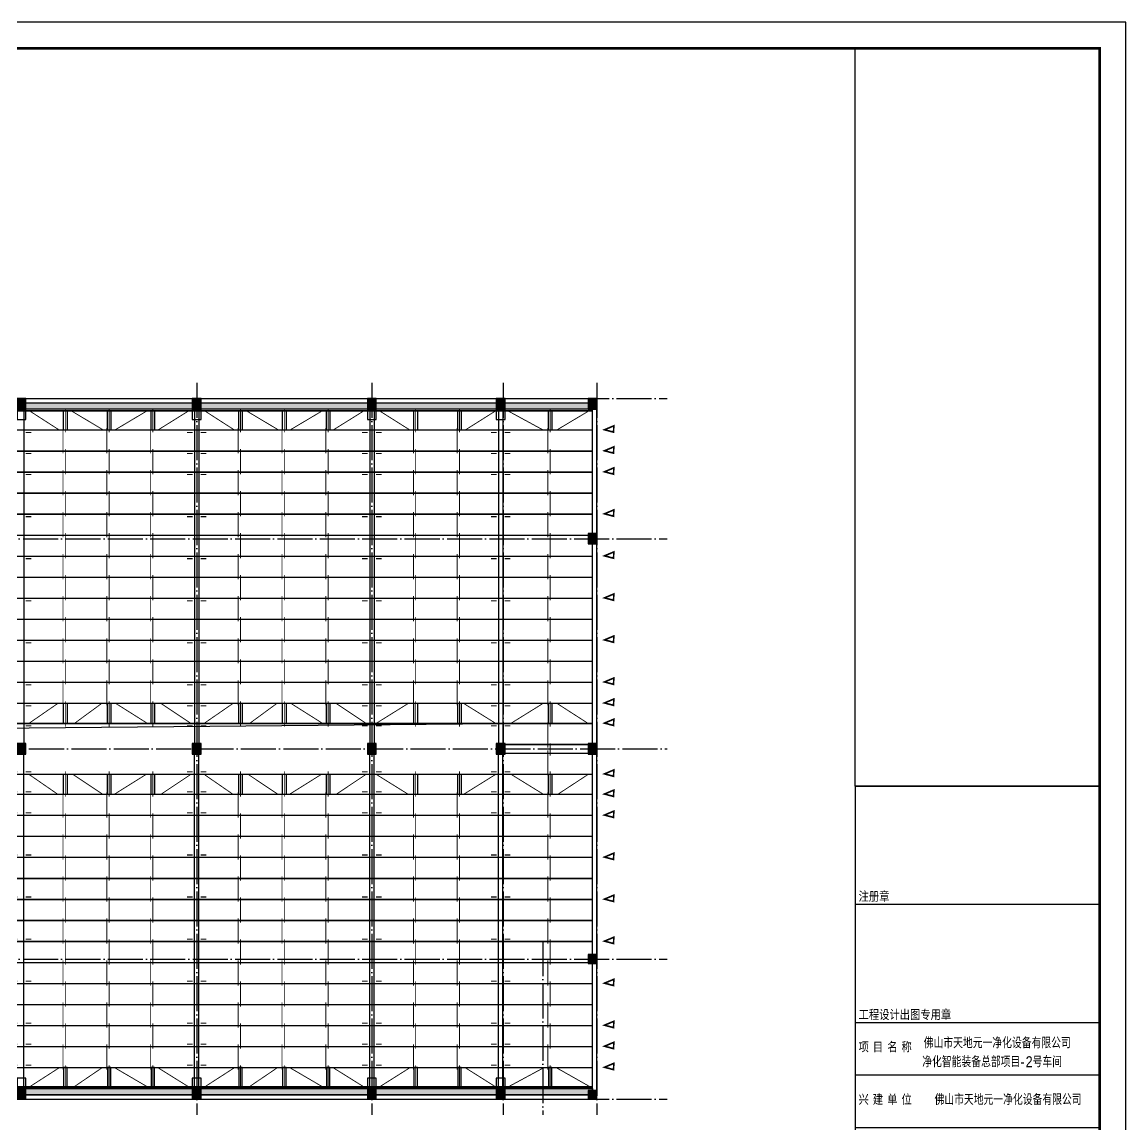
# Model space of a CAD drawing. Extents: x -695511 to 885008, y -751583 to -95266.
# Drawn here: x -150863 to -87853, y -679908 to -616937 of the extents above; entities that cross this region are included whole.
import ezdxf

# ---------------------------------------------------------------- set-up
doc = ezdxf.new("R2010")
doc.units = 0
doc.header["$LTSCALE"] = 1000
doc.header["$MEASUREMENT"] = 0
doc.linetypes.add('DOTE', pattern=[2.42, 2, -0.2, 0.02, -0.2])
for name, color, linetype in [('13', 13, 'Continuous'), ('14', 1, 'Continuous'), ('3T_GLASS', 5, 'Continuous'), ('_0', 7, 'Continuous'), ('DOTE', 1, 'Continuous'), ('GKL1', 212, 'Continuous'), ('PUB_TITLE', 4, 'Continuous'), ('檩条', 2, 'Continuous'), ('牛腿', 220, 'Continuous')]:
    doc.layers.add(name, color=color, linetype=linetype)
for name, color, linetype, lineweight in [('BEAM', 4, 'Continuous', 25), ('COLU', 2, 'Continuous', 30), ('拉杆', 3, 'Continuous', 35)]:
    doc.layers.add(name, color=color, linetype=linetype, lineweight=lineweight)
doc.layers.add('COLU-HATCH', color=251, linetype='Continuous', lineweight=25, true_color=0x5b5b5b)
doc.styles.add('_HZTXT', font='gs_txt.shx', dxfattribs={"width": 0.8, "bigfont": 'HZTXT.shx'})
doc.styles.add('HT', font='simhei.ttf', dxfattribs={"width": 0.7})
doc.styles.add('hztxt', font='romand_pkpm', dxfattribs={"bigfont": 'gbcbig'})
doc.styles.add('hztxt0', font='romans.shx', dxfattribs={"bigfont": 'gbcbig0.shx'})
doc.styles.get("Standard").update_dxf_attribs({"font": 'gbenor.shx', "bigfont": 'gbcbig.shx'})
doc.styles.add('宋体', font='simsun.ttc')

# ---------------------------------------------------------------- blocks, each defined once
blk = doc.blocks.new('zw')
at = {"layer": 'DOTE', "linetype": 'DOTE'}
for p, q in [((-100223, -1007232), (-100223, -1049032)), ((-90223, -1007232), (-90223, -1049032)), ((-82723, -1007232), (-82723, -1049032)), ((-77373, -1007232), (-77373, -1049032)), ((-187573, -1008132), (-73373, -1008132)), ((-187573, -1016132), (-73373, -1016132)), ((-172717, -1028132), (-73373, -1028132)), ((-80471, -1039103), (-80471, -1049032)), ((-187573, -1040132), (-73373, -1040132)), ((-187573, -1048132), (-73373, -1048132))]:
    blk.add_line(p, q, dxfattribs=at)
blk = doc.blocks.new('4fzhu')
at = {"layer": 'COLU-HATCH', "transparency": 33554687}
for points in [[(333924, -635746), (333924, -635046), (333424, -635046), (333424, -635746)], [(343924, -635746), (343924, -635046), (343424, -635046), (343424, -635746)], [(353924, -635746), (353924, -635046), (353424, -635046), (353424, -635746)], [(361274, -635746), (361274, -635046), (360774, -635046), (360774, -635746)], [(366524, -635646), (366524, -635046), (366024, -635046), (366024, -635646)], [(366524, -643346), (366524, -642746), (366024, -642746), (366024, -643346)], [(333924, -655346), (333924, -654746), (333424, -654746), (333424, -655346)], [(343924, -655346), (343924, -654746), (343424, -654746), (343424, -655346)], [(353924, -655346), (353924, -654746), (353424, -654746), (353424, -655346)], [(361274, -655346), (361274, -654746), (360774, -654746), (360774, -655346)], [(366524, -655346), (366524, -654746), (366024, -654746), (366024, -655346)], [(366524, -667296), (366524, -666796), (366024, -666796), (366024, -667296)], [(333924, -675046), (333924, -674346), (333424, -674346), (333424, -675046)], [(343924, -675046), (343924, -674346), (343424, -674346), (343424, -675046)], [(353924, -675046), (353924, -674346), (353424, -674346), (353424, -675046)], [(361274, -675046), (361274, -674346), (360774, -674346), (360774, -675046)], [(366524, -675046), (366524, -674546), (366024, -674546), (366024, -675046)]]:
    blk.add_hatch(color=256, dxfattribs=at).paths.add_polyline_path(points)
at = {"layer": 'COLU'}
for points in [[(333924, -635746), (333924, -635046), (333424, -635046), (333424, -635746)], [(343924, -635746), (343924, -635046), (343424, -635046), (343424, -635746)], [(353924, -635746), (353924, -635046), (353424, -635046), (353424, -635746)], [(361274, -635746), (361274, -635046), (360774, -635046), (360774, -635746)], [(366524, -635646), (366524, -635046), (366024, -635046), (366024, -635646)], [(366524, -643346), (366524, -642746), (366024, -642746), (366024, -643346)], [(333924, -655346), (333924, -654746), (333424, -654746), (333424, -655346)], [(343924, -655346), (343924, -654746), (343424, -654746), (343424, -655346)], [(353924, -655346), (353924, -654746), (353424, -654746), (353424, -655346)], [(361274, -655346), (361274, -654746), (360774, -654746), (360774, -655346)], [(366524, -655346), (366524, -654746), (366024, -654746), (366024, -655346)], [(366524, -667296), (366524, -666796), (366024, -666796), (366024, -667296)], [(333924, -675046), (333924, -674346), (333424, -674346), (333424, -675046)], [(343924, -675046), (343924, -674346), (343424, -674346), (343424, -675046)], [(353924, -675046), (353924, -674346), (353424, -674346), (353424, -675046)], [(361274, -675046), (361274, -674346), (360774, -674346), (360774, -675046)], [(366524, -675046), (366524, -674546), (366024, -674546), (366024, -675046)]]:
    blk.add_lwpolyline(points, close=True, dxfattribs=at)
blk = doc.blocks.new('yc1')
at = {"const_width": 60}
for points in [[(593957, -686782), (593632, -686782)], [(594426, -686782), (594750, -686782)], [(593957, -687932), (593632, -687932)], [(594426, -687932), (594750, -687932)], [(593957, -689132), (593632, -689132)], [(594426, -689132), (594750, -689132)], [(593957, -691532), (593632, -691532)], [(594426, -691532), (594750, -691532)], [(593957, -693932), (593632, -693932)], [(594426, -693932), (594750, -693932)], [(593957, -696332), (593632, -696332)], [(594426, -696332), (594750, -696332)], [(593957, -698732), (593632, -698732)], [(594426, -698732), (594750, -698732)], [(593957, -701132), (593632, -701132)], [(594426, -701132), (594750, -701132)], [(593957, -702332), (593632, -702332)], [(594426, -702332), (594750, -702332)], [(593957, -703532), (593632, -703532)], [(594426, -703532), (594750, -703532)]]:
    blk.add_lwpolyline(points, dxfattribs=at)
blk = doc.blocks.new('弘吉车间2')
at = {"layer": '14'}
h = blk.add_hatch(dxfattribs=at)
h.set_pattern_fill('ANSI31', color=256, scale=100, angle=135, style=0)
h.set_pattern_definition([(180, (-226475.39, -78017.824), (-3e-15, -12.5), [])])
edge = h.paths.add_edge_path()
edge.add_line((-9011, 2855), (-9011, 2773))
edge.add_line((-9011, 2773), (-9152, 2773))
edge.add_line((-9152, 2773), (-9152, 3084))
edge.add_arc((-9062, 3084), 90, 90, 180, ccw=False)
edge.add_line((-9062, 3174), (-8271, 3174))
edge.add_arc((-8271, 3084), 90, 0, 90, ccw=False)
edge.add_line((-8181, 3084), (-8181, 2768))
edge.add_line((-8181, 2768), (-8311, 2768))
edge.add_line((-8311, 2768), (-8311, 2862))
edge.add_line((-8311, 2862), (-8282, 2862))
edge.add_line((-8282, 2862), (-8268, 2862))
edge.add_line((-8268, 2862), (-8268, 3074))
edge.add_line((-8268, 3074), (-9055, 3074))
edge.add_line((-9055, 3074), (-9055, 2855))
edge.add_line((-9055, 2855), (-9011, 2855))
h.paths.add_polyline_path([(-8629, 2622), (-8629, 3030), (-8321, 3030), (-8321, 2942), (-8535, 2942), (-8535, 2855), (-8362, 2855), (-8362, 2525), (-8542, 2525), (-8542, 2442), (-8320, 2442), (-8320, 2365), (-8628, 2365), (-8628, 2526), (-8697, 2526), (-8697, 2365), (-9006, 2365), (-9006, 2442), (-8784, 2442), (-8784, 2525), (-8963, 2525), (-8963, 2855), (-8790, 2855), (-8790, 2942), (-9004, 2942), (-9004, 3030), (-8697, 3030), (-8697, 2622)])
h.paths.add_polyline_path([(-8874, 2772), (-8776, 2772), (-8776, 2616), (-8874, 2616)], flags=16)
h.paths.add_polyline_path([(-8452, 2772), (-8549, 2772), (-8549, 2616), (-8452, 2616)], flags=16)
edge = h.paths.add_edge_path()
edge.add_line((-9011, 2525), (-9011, 2607))
edge.add_line((-9011, 2607), (-9152, 2607))
edge.add_line((-9152, 2607), (-9152, 2296))
edge.add_arc((-9062, 2296), 90, 180, 270)
edge.add_line((-9062, 2206), (-8271, 2206))
edge.add_arc((-8271, 2296), 90, 270, 360)
edge.add_line((-8181, 2296), (-8181, 2612))
edge.add_line((-8181, 2612), (-8311, 2612))
edge.add_line((-8311, 2612), (-8311, 2518))
edge.add_line((-8311, 2518), (-8282, 2518))
edge.add_line((-8282, 2518), (-8268, 2518))
edge.add_line((-8268, 2518), (-8268, 2306))
edge.add_line((-8268, 2306), (-9055, 2306))
edge.add_line((-9055, 2306), (-9055, 2525))
edge.add_line((-9055, 2525), (-9011, 2525))
for p, q in [((-9300, 29320), (-9300, 0)), ((-9300, 29320), (0, 29320)), ((-9300, 24820), (0, 24820)), ((-9300, 20320), (0, 20320)), ((-9300, 18320), (0, 18320)), ((-9300, 16320), (0, 16320)), ((-9300, 15320), (0, 15320)), ((-9300, 14320), (0, 14320)), ((-9300, 13320), (0, 13320)), ((-9300, 12320), (0, 12320)), ((-9300, 11320), (0, 11320)), ((-9300, 10320), (0, 10320)), ((-9300, 9320), (0, 9320)), ((-9300, 8320), (0, 8320)), ((-9300, 7320), (0, 7320)), ((-9300, 6320), (0, 6320)), ((-9300, 5320), (0, 5320)), ((-9300, 4320), (0, 4320)), ((-9300, 3320), (0, 3320)), ((-9300, 3320), (0, 3320))]:
    blk.add_line(p, q, dxfattribs=at)
for points in [[(-9300, 0), (0, 0), (0, 29320), (-9300, 29320)], [(-8874, 2772), (-8776, 2772), (-8776, 2616), (-8874, 2616)], [(-8452, 2772), (-8549, 2772), (-8549, 2616), (-8452, 2616)]]:
    blk.add_lwpolyline(points, close=True, dxfattribs=at)
for points in [[(-9011, 2855), (-9011, 2773), (-9152, 2773), (-9152, 3084, -0.414214), (-9062, 3174), (-8271, 3174, -0.414214), (-8181, 3084), (-8181, 2768), (-8311, 2768), (-8311, 2862), (-8282, 2862), (-8268, 2862), (-8268, 3074), (-9055, 3074), (-9055, 2855)], [(-9011, 2525), (-9011, 2607), (-9152, 2607), (-9152, 2296, 0.414214), (-9062, 2206), (-8271, 2206, 0.414214), (-8181, 2296), (-8181, 2612), (-8311, 2612), (-8311, 2518), (-8282, 2518), (-8268, 2518), (-8268, 2306), (-9055, 2306), (-9055, 2525)]]:
    blk.add_lwpolyline(points, format="xyb", close=True, dxfattribs=at)
blk.add_lwpolyline([(-8629, 2622), (-8629, 2622), (-8629, 3030), (-8321, 3030), (-8321, 2942), (-8535, 2942), (-8535, 2855), (-8362, 2855), (-8362, 2525), (-8542, 2525), (-8542, 2442), (-8320, 2442), (-8320, 2365), (-8628, 2365), (-8628, 2526), (-8697, 2526), (-8697, 2365), (-9006, 2365), (-9006, 2442), (-8784, 2442), (-8784, 2525), (-8963, 2525), (-8963, 2855), (-8790, 2855), (-8790, 2942), (-9004, 2942), (-9004, 3030), (-8697, 3030), (-8697, 2622), (-8629, 2622)], dxfattribs=at)
at = {"layer": '13', "color": 7, "style": '_HZTXT', "width": 0.85}
for s, height, p in [('佛山市天地元一净化设备有限公司', 417.91, (-6694, 19336)), ('净化智能装备总部项目-', 417.91, (-6750, 18616)), ('2号车间', 417.9, (-2815, 18616)), ('佛山市天地元一净化设备有限公司', 417.91, (-6282, 17179)), ('结 施', 400, (-6198, 14522)), ('GS-  /32', 400, (-6198, 13522)), ('第 1 版', 400, (-6198, 12522)), ('2025.09', 400, (-6166, 11522)), ('AT-FS25023E', 400, (-6166, 3522))]:
    blk.add_text(s, height=height, dxfattribs=at).set_placement(p)
at = {"layer": '13', "style": 'hztxt', "width": 0.7}
for s, p in [('建筑工程甲级设计证书号：A144002161', (-8015, 1568)), ('市政工程乙级设计证书号：A244002168', (-8015, 1144)), ('城乡规划编制乙级证书编号：粤自资规乙字23440110', (-8015, 639)), ('电话 Tel：020-84214629', (-8015, 159))]:
    blk.add_text(s, height=350, rotation=359.9997, dxfattribs=at).set_placement(p)
at = {"layer": '14'}
for s, height, style, width, p in [('注册章', 350, '宋体', 0.82, (-9173, 24949)), ('工程设计出图专用章', 350, '宋体', 0.82, (-9173, 20449)), ('项', 350, '宋体', 0.82, (-9176, 19220)), ('目', 350, '宋体', 0.82, (-8632, 19220)), ('名', 350, '宋体', 0.82, (-8081, 19220)), ('称', 350, '宋体', 0.82, (-7542, 19220)), ('兴', 350, '宋体', 0.82, (-9176, 17220)), ('建', 350, '宋体', 0.82, (-8632, 17220)), ('单', 350, '宋体', 0.82, (-8081, 17220)), ('位', 350, '宋体', 0.82, (-7542, 17220)), ('图      名', 350, '宋体', 0.82, (-9176, 15566)), ('图      别', 350, '宋体', 0.82, (-9176, 14566)), ('图      号', 350, '宋体', 0.82, (-9176, 13566)), ('版  本  号', 350, '宋体', 0.82, (-9176, 12566)), ('日      期', 350, '宋体', 0.82, (-9176, 11566)), ('制      图', 350, '宋体', 0.82, (-9176, 10566)), ('设      计', 350, '宋体', 0.82, (-9176, 9566)), ('专业负责人', 350, '宋体', 0.82, (-9176, 8566)), ('项目负责人', 350, '宋体', 0.82, (-9176, 7566)), ('专业校对人', 350, '宋体', 0.82, (-9149, 6566, -24845)), ('审  核  人', 350, '宋体', 0.82, (-9149, 5566, -24845)), ('审  定  人', 350, '宋体', 0.82, (-9149, 4566, -24845)), ('设  计  号', 350, '宋体', 0.82, (-9149, 3566, -24845)), ('广州亚泰建筑设计院有限公司', 480, 'HT', 0.8, (-8033, 2612))]:
    blk.add_text(s, height=height, dxfattribs=dict(at, style=style, width=width)).set_placement(p)
at = {"layer": '14', "width": 0.8}
blk.add_text('GUANGZHOU ASIA TOP ARCHITECTURAL DESIGNINSTITUTE CO.,LTD', height=198, rotation=359.9997, dxfattribs=at).set_placement((-7987, 2124, -24845))
at = {"layer": '14', "style": 'hztxt0'}
for s, p in [('电子文件名：', (-24105, -584)), ('图纸版权属设计单位所有，未经许可，外人及外单位不得翻印复制作为其他工程之用。', (-14838, -548))]:
    blk.add_text(s, height=450, rotation=359.9997, dxfattribs=at).set_placement(p)

msp = doc.modelspace()

# ---------------------------------------------------------------- hatches: boundary and pattern name
at = {"layer": '_0'}
h = msp.add_hatch(dxfattribs=at)
h.set_pattern_fill('ZIGZAG', color=256, scale=100)
h.set_pattern_definition([(0, (-1479110.73, -48147.92), (158.75, 158.75), [158.75, -158.75]), (90, (-1478951.98, -48147.92), (-158.75, 158.75), [158.75, -158.75])])
h.paths.add_polyline_path([(-210945.5, -638686), (-118294.7, -638686), (-118294.7, -639036), (-210945.5, -639036)])
h = msp.add_hatch(dxfattribs=at)
h.set_pattern_fill('ZIGZAG', color=256, scale=100)
h.set_pattern_definition([(0, (-1479110.73, -87297.92), (158.75, 158.75), [158.75, -158.75]), (90, (-1478951.98, -87297.92), (-158.75, 158.75), [158.75, -158.75])])
h.paths.add_polyline_path([(-210945.5, -677836), (-118294.7, -677836), (-118294.7, -678186), (-210945.5, -678186)])

# ---------------------------------------------------------------- linework, layer by layer
for p, q in [((-118295.5, -639036), (-210945.5, -639036)), ((-118295.5, -677836), (-210945.5, -677836))]:
    msp.add_line(p, q)
for points in [[(-148495.5, -639136), (-148295.5, -639136), (-148295.5, -640236), (-148495.5, -640236)], [(-145995.5, -639136), (-145795.5, -639136), (-145795.5, -640236), (-145995.5, -640236)], [(-143495.5, -639136), (-143295.5, -639136), (-143295.5, -640236), (-143495.5, -640236)], [(-138495.5, -639136), (-138295.5, -639136), (-138295.5, -640236), (-138495.5, -640236)], [(-135995.5, -639136), (-135795.5, -639136), (-135795.5, -640236), (-135995.5, -640236)], [(-133495.5, -639136), (-133295.5, -639136), (-133295.5, -640236), (-133495.5, -640236)], [(-128495.5, -639136), (-128295.5, -639136), (-128295.5, -640236), (-128495.5, -640236)], [(-125995.5, -639136), (-125795.5, -639136), (-125795.5, -640236), (-125995.5, -640236)], [(-120820.5, -639136), (-120620.5, -639136), (-120620.5, -640236), (-120820.5, -640236)], [(-148495.5, -655836), (-148295.5, -655836), (-148295.5, -656986), (-148495.5, -656986)], [(-145995.5, -655836), (-145795.5, -655836), (-145795.5, -656986), (-145995.5, -656986)], [(-143495.5, -655836), (-143295.5, -655836), (-143295.5, -656986), (-143495.5, -656986)], [(-138495.5, -655836), (-138295.5, -655836), (-138295.5, -656986), (-138495.5, -656986)], [(-135995.5, -655836), (-135795.5, -655836), (-135795.5, -656986), (-135995.5, -656986)], [(-133495.5, -655836), (-133295.5, -655836), (-133295.5, -656986), (-133495.5, -656986)], [(-128495.5, -655836), (-128295.5, -655836), (-128295.5, -656986), (-128495.5, -656986)], [(-125995.5, -655836), (-125795.5, -655836), (-125795.5, -656986), (-125995.5, -656986)], [(-120820.5, -655836), (-120620.5, -655836), (-120620.5, -656986), (-120820.5, -656986)], [(-148495.5, -659886), (-148295.5, -659886), (-148295.5, -661036), (-148495.5, -661036)], [(-145995.5, -659886), (-145795.5, -659886), (-145795.5, -661036), (-145995.5, -661036)], [(-143495.5, -659886), (-143295.5, -659886), (-143295.5, -661036), (-143495.5, -661036)], [(-138495.5, -659886), (-138295.5, -659886), (-138295.5, -661036), (-138495.5, -661036)], [(-135995.5, -659886), (-135795.5, -659886), (-135795.5, -661036), (-135995.5, -661036)], [(-133495.5, -659886), (-133295.5, -659886), (-133295.5, -661036), (-133495.5, -661036)], [(-128495.5, -659886), (-128295.5, -659886), (-128295.5, -661036), (-128495.5, -661036)], [(-125995.5, -659886), (-125795.5, -659886), (-125795.5, -661036), (-125995.5, -661036)], [(-120820.5, -659886), (-120620.5, -659886), (-120620.5, -661036), (-120820.5, -661036)], [(-148495.5, -677736), (-148295.5, -677736), (-148295.5, -676636), (-148495.5, -676636)], [(-145995.5, -677736), (-145795.5, -677736), (-145795.5, -676636), (-145995.5, -676636)], [(-143495.5, -677736), (-143295.5, -677736), (-143295.5, -676636), (-143495.5, -676636)], [(-138495.5, -677736), (-138295.5, -677736), (-138295.5, -676636), (-138495.5, -676636)], [(-135995.5, -677736), (-135795.5, -677736), (-135795.5, -676636), (-135995.5, -676636)], [(-133495.5, -677736), (-133295.5, -677736), (-133295.5, -676636), (-133495.5, -676636)], [(-128495.5, -677736), (-128295.5, -677736), (-128295.5, -676636), (-128495.5, -676636)], [(-125995.5, -677736), (-125795.5, -677736), (-125795.5, -676636), (-125995.5, -676636)], [(-120820.5, -677736), (-120620.5, -677736), (-120620.5, -676636), (-120820.5, -676636)]]:
    msp.add_lwpolyline(points, close=True)
for points, const_width in [([(-117088.3, -639992.5), (-117618.1, -640214.8), (-117098.9, -640352.5), (-117088.3, -639992.5)], 92.2), ([(-150661.3, -640376.7), (-150336.4, -640376.7)], 60), ([(-141129.7, -640376.7), (-141454.6, -640376.7)], 60), ([(-140661.3, -640376.7), (-140336.4, -640376.7)], 60), ([(-131129.7, -640376.7), (-131454.6, -640376.7)], 60), ([(-130661.3, -640376.7), (-130336.4, -640376.7)], 60), ([(-123779.7, -640376.7), (-124104.6, -640376.7)], 60), ([(-123311.3, -640376.7), (-122986.4, -640376.7)], 60), ([(-117088.3, -641192.5), (-117618.1, -641414.8), (-117098.9, -641552.5), (-117088.3, -641192.5)], 92.2), ([(-150661.3, -641576.7), (-150336.4, -641576.7)], 60), ([(-141129.7, -641576.7), (-141454.6, -641576.7)], 60), ([(-140661.3, -641576.7), (-140336.4, -641576.7)], 60), ([(-131129.7, -641576.7), (-131454.6, -641576.7)], 60), ([(-130661.3, -641576.7), (-130336.4, -641576.7)], 60), ([(-123779.7, -641576.7), (-124104.6, -641576.7)], 60), ([(-123311.3, -641576.7), (-122986.4, -641576.7)], 60), ([(-117088.3, -642392.5), (-117618.1, -642614.8), (-117098.9, -642752.5), (-117088.3, -642392.5)], 92.2), ([(-150661.3, -642776.7), (-150336.4, -642776.7)], 60), ([(-141129.7, -642776.7), (-141454.6, -642776.7)], 60), ([(-140661.3, -642776.7), (-140336.4, -642776.7)], 60), ([(-131129.7, -642776.7), (-131454.6, -642776.7)], 60), ([(-130661.3, -642776.7), (-130336.4, -642776.7)], 60), ([(-123779.7, -642776.7), (-124104.6, -642776.7)], 60), ([(-123311.3, -642776.7), (-122986.4, -642776.7)], 60), ([(-150661.3, -645176.7), (-150336.4, -645176.7)], 60), ([(-141129.7, -645176.7), (-141454.6, -645176.7)], 60), ([(-140661.3, -645176.7), (-140336.4, -645176.7)], 60), ([(-131129.7, -645176.7), (-131454.6, -645176.7)], 60), ([(-130661.3, -645176.7), (-130336.4, -645176.7)], 60), ([(-123779.7, -645176.7), (-124104.6, -645176.7)], 60), ([(-123311.3, -645176.7), (-122986.4, -645176.7)], 60), ([(-117088.3, -644792.5), (-117618.1, -645014.8), (-117098.9, -645152.5), (-117088.3, -644792.5)], 92.2), ([(-150661.3, -647576.7), (-150336.4, -647576.7)], 60), ([(-141129.7, -647576.7), (-141454.6, -647576.7)], 60), ([(-140661.3, -647576.7), (-140336.4, -647576.7)], 60), ([(-131129.7, -647576.7), (-131454.6, -647576.7)], 60), ([(-130661.3, -647576.7), (-130336.4, -647576.7)], 60), ([(-123779.7, -647576.7), (-124104.6, -647576.7)], 60), ([(-123311.3, -647576.7), (-122986.4, -647576.7)], 60), ([(-117088.3, -647192.5), (-117618.1, -647414.8), (-117098.9, -647552.5), (-117088.3, -647192.5)], 92.2), ([(-117088.3, -649592.5), (-117618.1, -649814.8), (-117098.9, -649952.5), (-117088.3, -649592.5)], 92.2), ([(-150661.3, -649976.7), (-150336.4, -649976.7)], 60), ([(-141129.7, -649976.7), (-141454.6, -649976.7)], 60), ([(-140661.3, -649976.7), (-140336.4, -649976.7)], 60), ([(-131129.7, -649976.7), (-131454.6, -649976.7)], 60), ([(-130661.3, -649976.7), (-130336.4, -649976.7)], 60), ([(-123779.7, -649976.7), (-124104.6, -649976.7)], 60), ([(-123311.3, -649976.7), (-122986.4, -649976.7)], 60), ([(-117088.3, -651992.5), (-117618.1, -652214.8), (-117098.9, -652352.5), (-117088.3, -651992.5)], 92.2), ([(-150661.3, -652376.7), (-150336.4, -652376.7)], 60), ([(-141129.7, -652376.7), (-141454.6, -652376.7)], 60), ([(-140661.3, -652376.7), (-140336.4, -652376.7)], 60), ([(-131129.7, -652376.7), (-131454.6, -652376.7)], 60), ([(-130661.3, -652376.7), (-130336.4, -652376.7)], 60), ([(-123779.7, -652376.7), (-124104.6, -652376.7)], 60), ([(-123311.3, -652376.7), (-122986.4, -652376.7)], 60), ([(-117088.3, -654392.5), (-117618.1, -654614.8), (-117098.9, -654752.5), (-117088.3, -654392.5)], 92.2), ([(-150661.3, -654776.7), (-150336.4, -654776.7)], 60), ([(-141129.7, -654776.7), (-141454.6, -654776.7)], 60), ([(-140661.3, -654776.7), (-140336.4, -654776.7)], 60), ([(-131129.7, -654776.7), (-131454.6, -654776.7)], 60), ([(-130661.3, -654776.7), (-130336.4, -654776.7)], 60), ([(-123779.7, -654776.7), (-124104.6, -654776.7)], 60), ([(-123311.3, -654776.7), (-122986.4, -654776.7)], 60), ([(-117088.3, -655592.5), (-117618.1, -655814.8), (-117098.9, -655952.5), (-117088.3, -655592.5)], 92.2), ([(-150661.3, -655976.7), (-150336.4, -655976.7)], 60), ([(-141129.7, -655976.7), (-141454.6, -655976.7)], 60), ([(-140661.3, -655976.7), (-140336.4, -655976.7)], 60), ([(-131129.7, -655976.7), (-131454.6, -655976.7)], 60), ([(-130661.3, -655976.7), (-130336.4, -655976.7)], 60), ([(-123779.7, -655976.7), (-124104.6, -655976.7)], 60), ([(-123311.3, -655976.7), (-122986.4, -655976.7)], 60), ([(-150661.3, -657126.7), (-150336.4, -657126.7)], 60), ([(-141129.7, -657126.7), (-141454.6, -657126.7)], 60), ([(-140661.3, -657126.7), (-140336.4, -657126.7)], 60), ([(-131129.7, -657126.7), (-131454.6, -657126.7)], 60), ([(-130661.3, -657126.7), (-130336.4, -657126.7)], 60), ([(-123779.7, -657126.7), (-124104.6, -657126.7)], 60), ([(-123311.3, -657126.7), (-122986.4, -657126.7)], 60), ([(-117088.3, -656742.5), (-117618.1, -656964.8), (-117098.9, -657102.5), (-117088.3, -656742.5)], 92.2), ([(-117088.3, -659642.5), (-117618.1, -659864.8), (-117098.9, -660002.5), (-117088.3, -659642.5)], 92.2), ([(-117088.3, -660792.5), (-117618.1, -661014.8), (-117098.9, -661152.5), (-117088.3, -660792.5)], 92.2), ([(-117088.3, -661992.5), (-117618.1, -662214.8), (-117098.9, -662352.5), (-117088.3, -661992.5)], 92.2), ([(-117088.3, -664392.5), (-117618.1, -664614.8), (-117098.9, -664752.5), (-117088.3, -664392.5)], 92.2), ([(-117088.3, -666792.5), (-117618.1, -667014.8), (-117098.9, -667152.5), (-117088.3, -666792.5)], 92.2), ([(-117088.3, -669192.5), (-117618.1, -669414.8), (-117098.9, -669552.5), (-117088.3, -669192.5)], 92.2), ([(-117088.3, -671592.5), (-117618.1, -671814.8), (-117098.9, -671952.5), (-117088.3, -671592.5)], 92.2), ([(-117088.3, -673992.5), (-117618.1, -674214.8), (-117098.9, -674352.5), (-117088.3, -673992.5)], 92.2), ([(-117088.3, -675192.5), (-117618.1, -675414.8), (-117098.9, -675552.5), (-117088.3, -675192.5)], 92.2), ([(-117088.3, -676392.5), (-117618.1, -676614.8), (-117098.9, -676752.5), (-117088.3, -676392.5)], 92.2)]:
    msp.add_lwpolyline(points, dxfattribs=dict(const_width=const_width))
msp.add_lwpolyline([(-200920.5, -659886), (-199906.7, -657694.9), (-123670.5, -656986)])
at = {"layer": '14'}
msp.add_line((-103303.2, -660557.2), (-103303.2, -618437.2), dxfattribs=at)
at = {"layer": '3T_GLASS'}
for p, q in [((-118295.5, -639136), (-210945.5, -639136)), ((-118295.5, -677736), (-210945.5, -677736))]:
    msp.add_line(p, q, dxfattribs=at)
at = {"layer": '_0'}
for points in [[(-210945.5, -638686), (-118294.7, -638686), (-118294.7, -639036), (-210945.5, -639036)], [(-210945.5, -677836), (-118294.7, -677836), (-118294.7, -678186), (-210945.5, -678186)]]:
    msp.add_lwpolyline(points, close=True, dxfattribs=at)
at = {"layer": 'BEAM'}
for p, q in [((-150645.5, -638436), (-141145.5, -638436)), ((-150645.5, -638686), (-141145.5, -638686)), ((-140645.5, -638436), (-131145.5, -638436)), ((-140645.5, -638686), (-131145.5, -638686)), ((-130645.5, -638436), (-123795.5, -638436)), ((-130645.5, -638686), (-123795.5, -638686)), ((-123295.5, -638436), (-118545.5, -638436)), ((-123295.5, -638686), (-118545.5, -638686)), ((-118295.5, -646136), (-118295.5, -639036)), ((-118045.5, -646136), (-118045.5, -639036)), ((-118295.5, -658136), (-118295.5, -646736)), ((-118045.5, -658136), (-118045.5, -646736)), ((-118295.5, -670186), (-118295.5, -658736)), ((-118045.5, -670186), (-118045.5, -658736)), ((-118295.5, -677936), (-118295.5, -670686)), ((-118045.5, -677936), (-118045.5, -670686)), ((-150645.5, -678186), (-141145.5, -678186)), ((-150645.5, -678436), (-141145.5, -678436)), ((-140645.5, -678186), (-131145.5, -678186)), ((-140645.5, -678436), (-131145.5, -678436)), ((-130645.5, -678186), (-123745.5, -678186)), ((-130645.5, -678436), (-123745.5, -678436)), ((-123245.5, -678186), (-118495.5, -678186)), ((-123245.5, -678436), (-118495.5, -678436))]:
    msp.add_line(p, q, dxfattribs=at)
at = {"layer": 'GKL1'}
for p, q in [((-150770.5, -639136), (-150770.5, -658136)), ((-141020.5, -639136), (-141020.5, -658136)), ((-140770.5, -639136), (-140770.5, -658136)), ((-131020.5, -639136), (-131020.5, -658136)), ((-130770.5, -639136), (-130770.5, -658136)), ((-123670.5, -639136), (-123670.5, -658136)), ((-123420.5, -639136), (-123420.5, -658136)), ((-150770.5, -677736), (-150770.5, -658736)), ((-141020.5, -677736), (-141020.5, -658736)), ((-140770.5, -677736), (-140770.5, -658736)), ((-131020.5, -677736), (-131020.5, -658736)), ((-130770.5, -677736), (-130770.5, -658736)), ((-123670.5, -677736), (-123670.5, -658736)), ((-123420.5, -677736), (-123420.5, -658736))]:
    msp.add_line(p, q, dxfattribs=at)
at = {"layer": 'PUB_TITLE'}
msp.add_lwpolyline([(-245503.2, -706037.2), (-87853.2, -706037.2), (-87853.2, -616937.2), (-245503.2, -616937.2)], close=True, dxfattribs=at)
at = {"layer": 'PUB_TITLE', "const_width": 150}
msp.add_lwpolyline([(-241753.2, -704537.2), (-89353.2, -704537.2), (-89353.2, -618437.2), (-241753.2, -618437.2)], close=True, dxfattribs=at)
at = {"layer": '拉杆', "const_width": 50}
for points in [[(-148732.4, -640236), (-150439.2, -639136)], [(-148395.5, -640359.6), (-148395.5, -639017.8)], [(-146211.7, -640236), (-148054.9, -639136)], [(-145895.5, -640359.6), (-145895.5, -639017.8)], [(-145578.1, -640236), (-143728.6, -639136)], [(-143395.5, -640359.6), (-143395.5, -639017.8)], [(-143117, -640236), (-141351.8, -639136)], [(-138732.4, -640236), (-140439.2, -639136)], [(-138395.5, -640359.6), (-138395.5, -639017.8)], [(-136211.7, -640236), (-138054.9, -639136)], [(-135895.5, -640359.6), (-135895.5, -639017.8)], [(-135578.1, -640236), (-133728.6, -639136)], [(-133395.5, -640359.6), (-133395.5, -639017.8)], [(-133117, -640236), (-131351.8, -639136)], [(-128716.8, -640236), (-130460.6, -639136)], [(-128395.5, -640359.6), (-128395.5, -639017.8)], [(-125895.5, -640359.6), (-125895.5, -639017.8)], [(-125574.2, -640236), (-123830.4, -639136)], [(-121107.6, -640236), (-123132.4, -639136)], [(-120720.5, -640359.6), (-120720.5, -639017.8)], [(-120350.9, -640236), (-118506.2, -639136)], [(-148524.7, -641559.6), (-148524.7, -640115.4)], [(-146024.7, -641559.6), (-146024.7, -640115.4)], [(-143524.7, -641559.6), (-143524.7, -640115.4)], [(-138524.7, -641559.6), (-138524.7, -640115.4)], [(-136024.7, -641559.6), (-136024.7, -640115.4)], [(-133524.7, -641559.6), (-133524.7, -640115.4)], [(-128524.7, -641559.6), (-128524.7, -640115.4)], [(-126024.7, -641559.6), (-126024.7, -640115.4)], [(-120849.7, -641559.6), (-120849.7, -640115.4)], [(-148395.5, -642759.6), (-148395.5, -641315.4)], [(-145895.5, -642759.6), (-145895.5, -641315.4)], [(-143395.5, -642759.6), (-143395.5, -641315.4)], [(-138395.5, -642759.6), (-138395.5, -641315.4)], [(-135895.5, -642759.6), (-135895.5, -641315.4)], [(-133395.5, -642759.6), (-133395.5, -641315.4)], [(-128395.5, -642759.6), (-128395.5, -641315.4)], [(-125895.5, -642759.6), (-125895.5, -641315.4)], [(-120720.5, -642759.6), (-120720.5, -641315.4)], [(-148524.7, -643959.6), (-148524.7, -642515.4)], [(-146024.7, -643959.6), (-146024.7, -642515.4)], [(-143524.7, -643959.6), (-143524.7, -642515.4)], [(-138524.7, -643959.6), (-138524.7, -642515.4)], [(-136024.7, -643959.6), (-136024.7, -642515.4)], [(-133524.7, -643959.6), (-133524.7, -642515.4)], [(-128524.7, -643959.6), (-128524.7, -642515.4)], [(-126024.7, -643959.6), (-126024.7, -642515.4)], [(-120849.7, -643959.6), (-120849.7, -642515.4)], [(-148395.5, -645159.6), (-148395.5, -643715.4)], [(-145895.5, -645159.6), (-145895.5, -643715.4)], [(-143395.5, -645159.6), (-143395.5, -643715.4)], [(-138395.5, -645159.6), (-138395.5, -643715.4)], [(-135895.5, -645159.6), (-135895.5, -643715.4)], [(-133395.5, -645159.6), (-133395.5, -643715.4)], [(-128395.5, -645159.6), (-128395.5, -643715.4)], [(-125895.5, -645159.6), (-125895.5, -643715.4)], [(-120720.5, -645159.6), (-120720.5, -643715.4)], [(-148524.7, -646359.6), (-148524.7, -644915.4)], [(-146024.7, -646359.6), (-146024.7, -644915.4)], [(-143524.7, -646359.6), (-143524.7, -644915.4)], [(-138524.7, -646359.6), (-138524.7, -644915.4)], [(-136024.7, -646359.6), (-136024.7, -644915.4)], [(-133524.7, -646359.6), (-133524.7, -644915.4)], [(-128524.7, -646359.6), (-128524.7, -644915.4)], [(-126024.7, -646359.6), (-126024.7, -644915.4)], [(-120849.7, -646359.6), (-120849.7, -644915.4)], [(-148395.5, -647559.6), (-148395.5, -646115.4)], [(-145895.5, -647559.6), (-145895.5, -646115.4)], [(-143395.5, -647559.6), (-143395.5, -646115.4)], [(-138395.5, -647559.6), (-138395.5, -646115.4)], [(-135895.5, -647559.6), (-135895.5, -646115.4)], [(-133395.5, -647559.6), (-133395.5, -646115.4)], [(-128395.5, -647559.6), (-128395.5, -646115.4)], [(-125895.5, -647559.6), (-125895.5, -646115.4)], [(-120720.5, -647559.6), (-120720.5, -646115.4)], [(-148524.7, -648759.6), (-148524.7, -647315.4)], [(-146024.7, -648759.6), (-146024.7, -647315.4)], [(-143524.7, -648759.6), (-143524.7, -647315.4)], [(-138524.7, -648759.6), (-138524.7, -647315.4)], [(-136024.7, -648759.6), (-136024.7, -647315.4)], [(-133524.7, -648759.6), (-133524.7, -647315.4)], [(-128524.7, -648759.6), (-128524.7, -647315.4)], [(-126024.7, -648759.6), (-126024.7, -647315.4)], [(-120849.7, -648759.6), (-120849.7, -647315.4)], [(-148395.5, -649959.6), (-148395.5, -648515.4)], [(-145895.5, -649959.6), (-145895.5, -648515.4)], [(-143395.5, -649959.6), (-143395.5, -648515.4)], [(-138395.5, -649959.6), (-138395.5, -648515.4)], [(-135895.5, -649959.6), (-135895.5, -648515.4)], [(-133395.5, -649959.6), (-133395.5, -648515.4)], [(-128395.5, -649959.6), (-128395.5, -648515.4)], [(-125895.5, -649959.6), (-125895.5, -648515.4)], [(-120720.5, -649959.6), (-120720.5, -648515.4)], [(-148524.7, -651159.6), (-148524.7, -649715.4)], [(-146024.7, -651159.6), (-146024.7, -649715.4)], [(-143524.7, -651159.6), (-143524.7, -649715.4)], [(-138524.7, -651159.6), (-138524.7, -649715.4)], [(-136024.7, -651159.6), (-136024.7, -649715.4)], [(-133524.7, -651159.6), (-133524.7, -649715.4)], [(-128524.7, -651159.6), (-128524.7, -649715.4)], [(-126024.7, -651159.6), (-126024.7, -649715.4)], [(-120849.7, -651159.6), (-120849.7, -649715.4)], [(-148395.5, -652359.6), (-148395.5, -650915.4)], [(-145895.5, -652359.6), (-145895.5, -650915.4)], [(-143395.5, -652359.6), (-143395.5, -650915.4)], [(-138395.5, -652359.6), (-138395.5, -650915.4)], [(-135895.5, -652359.6), (-135895.5, -650915.4)], [(-133395.5, -652359.6), (-133395.5, -650915.4)], [(-128395.5, -652359.6), (-128395.5, -650915.4)], [(-125895.5, -652359.6), (-125895.5, -650915.4)], [(-120720.5, -652359.6), (-120720.5, -650915.4)], [(-148524.7, -653559.6), (-148524.7, -652115.4)], [(-146024.7, -653559.6), (-146024.7, -652115.4)], [(-143524.7, -653559.6), (-143524.7, -652115.4)], [(-138524.7, -653559.6), (-138524.7, -652115.4)], [(-136024.7, -653559.6), (-136024.7, -652115.4)], [(-133524.7, -653559.6), (-133524.7, -652115.4)], [(-128524.7, -653559.6), (-128524.7, -652115.4)], [(-126024.7, -653559.6), (-126024.7, -652115.4)], [(-120849.7, -653559.6), (-120849.7, -652115.4)], [(-148395.5, -654759.6), (-148395.5, -653315.4)], [(-145895.5, -654759.6), (-145895.5, -653315.4)], [(-143395.5, -654759.6), (-143395.5, -653315.4)], [(-138395.5, -654759.6), (-138395.5, -653315.4)], [(-135895.5, -654759.6), (-135895.5, -653315.4)], [(-133395.5, -654759.6), (-133395.5, -653315.4)], [(-128395.5, -654759.6), (-128395.5, -653315.4)], [(-125895.5, -654759.6), (-125895.5, -653315.4)], [(-120720.5, -654759.6), (-120720.5, -653315.4)], [(-148524.7, -655959.6), (-148524.7, -654515.4)], [(-146024.7, -655959.6), (-146024.7, -654515.4)], [(-143524.7, -655959.6), (-143524.7, -654515.4)], [(-138524.7, -655959.6), (-138524.7, -654515.4)], [(-136024.7, -655959.6), (-136024.7, -654515.4)], [(-133524.7, -655959.6), (-133524.7, -654515.4)], [(-128524.7, -655959.6), (-128524.7, -654515.4)], [(-126024.7, -655959.6), (-126024.7, -654515.4)], [(-120849.7, -655959.6), (-120849.7, -654515.4)], [(-148815.4, -655836), (-150479.7, -656986)], [(-148395.5, -657159.6), (-148395.5, -655715.4)], [(-146312.2, -655836), (-147878.9, -656986)], [(-145895.5, -657159.6), (-145895.5, -655715.4)], [(-145523.7, -655836), (-143701, -656986)], [(-143395.5, -657159.6), (-143395.5, -655715.4)], [(-142942, -655836), (-141219.3, -656986)], [(-138815.4, -655836), (-140479.7, -656986)], [(-138395.5, -657159.6), (-138395.5, -655715.4)], [(-136312.2, -655836), (-137878.9, -656986)], [(-135895.5, -657159.6), (-135895.5, -655715.4)], [(-135523.7, -655836), (-133701, -656986)], [(-133395.5, -657159.6), (-133395.5, -655715.4)], [(-132942, -655836), (-131219.3, -656986)], [(-128811.8, -655836), (-130659.7, -656986)], [(-128395.5, -657159.6), (-128395.5, -655715.4)], [(-125895.5, -657159.6), (-125895.5, -655715.4)], [(-125666.5, -655836), (-123818.6, -656986)], [(-121115.7, -655836), (-122969.7, -656986)], [(-120720.5, -657159.6), (-120720.5, -655715.4)], [(-120335.7, -655836), (-118549.7, -656986)], [(-120849.7, -658359.6), (-120849.7, -656915.4)], [(-120720.5, -658822), (-120720.5, -658115.4)], [(-120849.7, -658512.4), (-120849.7, -659956.6)], [(-148395.5, -659712.4), (-148395.5, -661156.6)], [(-145895.5, -659712.4), (-145895.5, -661156.6)], [(-143395.5, -659712.4), (-143395.5, -661156.6)], [(-138395.5, -659712.4), (-138395.5, -661156.6)], [(-135895.5, -659712.4), (-135895.5, -661156.6)], [(-133395.5, -659712.4), (-133395.5, -661156.6)], [(-128395.5, -659712.4), (-128395.5, -661156.6)], [(-125895.5, -659712.4), (-125895.5, -661156.6)], [(-120720.5, -659712.4), (-120720.5, -661156.6)], [(-148815.4, -661036), (-150479.7, -659886)], [(-146249.5, -661036), (-147969.8, -659886)], [(-145607.5, -661036), (-143771.4, -659886)], [(-142942, -661036), (-141219.3, -659886)], [(-138815.4, -661036), (-140479.7, -659886)], [(-136249.5, -661036), (-137969.8, -659886)], [(-135607.5, -661036), (-133771.4, -659886)], [(-132942, -661036), (-131219.3, -659886)], [(-128811.8, -661036), (-130659.7, -659886)], [(-125666.5, -661036), (-123818.6, -659886)], [(-121093.2, -661036), (-122958.7, -659886)], [(-120290.7, -661036), (-118538.2, -659886)], [(-148524.7, -660912.4), (-148524.7, -662356.6)], [(-146024.7, -660912.4), (-146024.7, -662356.6)], [(-143524.7, -660912.4), (-143524.7, -662356.6)], [(-138524.7, -660912.4), (-138524.7, -662356.6)], [(-136024.7, -660912.4), (-136024.7, -662356.6)], [(-133524.7, -660912.4), (-133524.7, -662356.6)], [(-128524.7, -660912.4), (-128524.7, -662356.6)], [(-126024.7, -660912.4), (-126024.7, -662356.6)], [(-120849.7, -660912.4), (-120849.7, -662356.6)], [(-148395.5, -662112.4), (-148395.5, -663556.6)], [(-145895.5, -662112.4), (-145895.5, -663556.6)], [(-143395.5, -662112.4), (-143395.5, -663556.6)], [(-138395.5, -662112.4), (-138395.5, -663556.6)], [(-135895.5, -662112.4), (-135895.5, -663556.6)], [(-133395.5, -662112.4), (-133395.5, -663556.6)], [(-128395.5, -662112.4), (-128395.5, -663556.6)], [(-125895.5, -662112.4), (-125895.5, -663556.6)], [(-120720.5, -662112.4), (-120720.5, -663556.6)], [(-148524.7, -663312.4), (-148524.7, -664756.6)], [(-146024.7, -663312.4), (-146024.7, -664756.6)], [(-143524.7, -663312.4), (-143524.7, -664756.6)], [(-138524.7, -663312.4), (-138524.7, -664756.6)], [(-136024.7, -663312.4), (-136024.7, -664756.6)], [(-133524.7, -663312.4), (-133524.7, -664756.6)], [(-128524.7, -663312.4), (-128524.7, -664756.6)], [(-126024.7, -663312.4), (-126024.7, -664756.6)], [(-120849.7, -663312.4), (-120849.7, -664756.6)], [(-148395.5, -664512.4), (-148395.5, -665956.6)], [(-145895.5, -664512.4), (-145895.5, -665956.6)], [(-143395.5, -664512.4), (-143395.5, -665956.6)], [(-138395.5, -664512.4), (-138395.5, -665956.6)], [(-135895.5, -664512.4), (-135895.5, -665956.6)], [(-133395.5, -664512.4), (-133395.5, -665956.6)], [(-128395.5, -664512.4), (-128395.5, -665956.6)], [(-125895.5, -664512.4), (-125895.5, -665956.6)], [(-120720.5, -664512.4), (-120720.5, -665956.6)], [(-148524.7, -665712.4), (-148524.7, -667156.6)], [(-146024.7, -665712.4), (-146024.7, -667156.6)], [(-143524.7, -665712.4), (-143524.7, -667156.6)], [(-138524.7, -665712.4), (-138524.7, -667156.6)], [(-136024.7, -665712.4), (-136024.7, -667156.6)], [(-133524.7, -665712.4), (-133524.7, -667156.6)], [(-128524.7, -665712.4), (-128524.7, -667156.6)], [(-126024.7, -665712.4), (-126024.7, -667156.6)], [(-120849.7, -665712.4), (-120849.7, -667156.6)], [(-148395.5, -666912.4), (-148395.5, -668356.6)], [(-145895.5, -666912.4), (-145895.5, -668356.6)], [(-143395.5, -666912.4), (-143395.5, -668356.6)], [(-138395.5, -666912.4), (-138395.5, -668356.6)], [(-135895.5, -666912.4), (-135895.5, -668356.6)], [(-133395.5, -666912.4), (-133395.5, -668356.6)], [(-128395.5, -666912.4), (-128395.5, -668356.6)], [(-125895.5, -666912.4), (-125895.5, -668356.6)], [(-120720.5, -666912.4), (-120720.5, -668356.6)], [(-148524.7, -668112.4), (-148524.7, -669556.6)], [(-146024.7, -668112.4), (-146024.7, -669556.6)], [(-143524.7, -668112.4), (-143524.7, -669556.6)], [(-138524.7, -668112.4), (-138524.7, -669556.6)], [(-136024.7, -668112.4), (-136024.7, -669556.6)], [(-133524.7, -668112.4), (-133524.7, -669556.6)], [(-128524.7, -668112.4), (-128524.7, -669556.6)], [(-126024.7, -668112.4), (-126024.7, -669556.6)], [(-120849.7, -668112.4), (-120849.7, -669556.6)], [(-148395.5, -669312.4), (-148395.5, -670756.6)], [(-145895.5, -669312.4), (-145895.5, -670756.6)], [(-143395.5, -669312.4), (-143395.5, -670756.6)], [(-138395.5, -669312.4), (-138395.5, -670756.6)], [(-135895.5, -669312.4), (-135895.5, -670756.6)], [(-133395.5, -669312.4), (-133395.5, -670756.6)], [(-128395.5, -669312.4), (-128395.5, -670756.6)], [(-125895.5, -669312.4), (-125895.5, -670756.6)], [(-120720.5, -669312.4), (-120720.5, -670756.6)], [(-148524.7, -670512.4), (-148524.7, -671956.6)], [(-146024.7, -670512.4), (-146024.7, -671956.6)], [(-143524.7, -670512.4), (-143524.7, -671956.6)], [(-138524.7, -670512.4), (-138524.7, -671956.6)], [(-136024.7, -670512.4), (-136024.7, -671956.6)], [(-133524.7, -670512.4), (-133524.7, -671956.6)], [(-128524.7, -670512.4), (-128524.7, -671956.6)], [(-126024.7, -670512.4), (-126024.7, -671956.6)], [(-120849.7, -670512.4), (-120849.7, -671956.6)], [(-148395.5, -671712.4), (-148395.5, -673156.6)], [(-145895.5, -671712.4), (-145895.5, -673156.6)], [(-143395.5, -671712.4), (-143395.5, -673156.6)], [(-138395.5, -671712.4), (-138395.5, -673156.6)], [(-135895.5, -671712.4), (-135895.5, -673156.6)], [(-133395.5, -671712.4), (-133395.5, -673156.6)], [(-128395.5, -671712.4), (-128395.5, -673156.6)], [(-125895.5, -671712.4), (-125895.5, -673156.6)], [(-120720.5, -671712.4), (-120720.5, -673156.6)], [(-148524.7, -672912.4), (-148524.7, -674356.6)], [(-146024.7, -672912.4), (-146024.7, -674356.6)], [(-143524.7, -672912.4), (-143524.7, -674356.6)], [(-138524.7, -672912.4), (-138524.7, -674356.6)], [(-136024.7, -672912.4), (-136024.7, -674356.6)], [(-133524.7, -672912.4), (-133524.7, -674356.6)], [(-128524.7, -672912.4), (-128524.7, -674356.6)], [(-126024.7, -672912.4), (-126024.7, -674356.6)], [(-120849.7, -672912.4), (-120849.7, -674356.6)], [(-148395.5, -674112.4), (-148395.5, -675556.6)], [(-145895.5, -674112.4), (-145895.5, -675556.6)], [(-143395.5, -674112.4), (-143395.5, -675556.6)], [(-138395.5, -674112.4), (-138395.5, -675556.6)], [(-135895.5, -674112.4), (-135895.5, -675556.6)], [(-133395.5, -674112.4), (-133395.5, -675556.6)], [(-128395.5, -674112.4), (-128395.5, -675556.6)], [(-125895.5, -674112.4), (-125895.5, -675556.6)], [(-120720.5, -674112.4), (-120720.5, -675556.6)], [(-148524.7, -675312.4), (-148524.7, -676756.6)], [(-146024.7, -675312.4), (-146024.7, -676756.6)], [(-143524.7, -675312.4), (-143524.7, -676756.6)], [(-138524.7, -675312.4), (-138524.7, -676756.6)], [(-136024.7, -675312.4), (-136024.7, -676756.6)], [(-133524.7, -675312.4), (-133524.7, -676756.6)], [(-128524.7, -675312.4), (-128524.7, -676756.6)], [(-126024.7, -675312.4), (-126024.7, -676756.6)], [(-120849.7, -675312.4), (-120849.7, -676756.6)], [(-148732.4, -676636), (-150439.2, -677736)], [(-148395.5, -676512.4), (-148395.5, -677854.2)], [(-146283.7, -676636), (-147902.9, -677736)], [(-145895.5, -676512.4), (-145895.5, -677854.2)], [(-145586.1, -676636), (-143704.5, -677736)], [(-143395.5, -676512.4), (-143395.5, -677854.2)], [(-143117, -676636), (-141351.8, -677736)], [(-138732.4, -676636), (-140439.2, -677736)], [(-138395.5, -676512.4), (-138395.5, -677854.2)], [(-136283.7, -676636), (-137902.9, -677736)], [(-135895.5, -676512.4), (-135895.5, -677854.2)], [(-135586.1, -676636), (-133704.5, -677736)], [(-133395.5, -676512.4), (-133395.5, -677854.2)], [(-133117, -676636), (-131351.8, -677736)], [(-128716.8, -676636), (-130460.6, -677736)], [(-128395.5, -676512.4), (-128395.5, -677854.2)], [(-125895.5, -676512.4), (-125895.5, -677854.2)], [(-125574.2, -676636), (-123830.4, -677736)], [(-121073.2, -676636), (-123113.5, -677736)], [(-120720.5, -676512.4), (-120720.5, -677854.2)], [(-120373.3, -676636), (-118431.9, -677736)]]:
    msp.add_lwpolyline(points, dxfattribs=at)
at = {"layer": '檩条', "color": 2, "const_width": 80}
for points in [[(-170895.5, -639136), (-118295.5, -639136)], [(-171045.5, -640236), (-118295.5, -640236)], [(-171045.5, -641436), (-118295.5, -641436)], [(-171045.5, -642636), (-118295.5, -642636)], [(-171045.5, -643836), (-118295.5, -643836)], [(-171045.5, -645036), (-118295.5, -645036)], [(-171045.5, -646236), (-118295.5, -646236)], [(-171045.5, -647436), (-118295.5, -647436)], [(-171045.5, -648636), (-118295.5, -648636)], [(-171045.5, -649836), (-118295.5, -649836)], [(-171045.5, -651036), (-118295.5, -651036)], [(-171045.5, -652236), (-118295.5, -652236)], [(-171045.5, -653436), (-118295.5, -653436)], [(-171045.5, -654636), (-118295.5, -654636)], [(-171045.5, -655836), (-118295.5, -655836)], [(-171045.5, -656986), (-118295.5, -656986)], [(-123670.5, -658186), (-118295.5, -658186)], [(-123670.5, -658686), (-118295.5, -658686)], [(-171045.5, -659886), (-118295.5, -659886)], [(-171045.5, -661036), (-118295.5, -661036)], [(-171045.5, -662236), (-118295.5, -662236)], [(-171045.5, -663436), (-118295.5, -663436)], [(-171045.5, -664636), (-118295.5, -664636)], [(-171045.5, -665836), (-118295.5, -665836)], [(-171045.5, -667036), (-118295.5, -667036)], [(-171045.5, -668236), (-118295.5, -668236)], [(-171045.5, -669436), (-118295.5, -669436)], [(-171045.5, -670636), (-118295.5, -670636)], [(-171045.5, -671836), (-118295.5, -671836)], [(-171045.5, -673036), (-118295.5, -673036)], [(-171045.5, -674236), (-118295.5, -674236)], [(-171045.5, -675436), (-118295.5, -675436)], [(-171045.5, -676636), (-118295.5, -676636)], [(-171045.5, -677736), (-118295.5, -677736)]]:
    msp.add_lwpolyline(points, dxfattribs=at)
at = {"layer": '牛腿'}
for points in [[(-151145.5, -639136), (-151145.5, -639636), (-150645.5, -639636), (-150645.5, -639136), (-151145.5, -639136)], [(-141145.5, -639136), (-141145.5, -639636), (-140645.5, -639636), (-140645.5, -639136), (-141145.5, -639136)], [(-131145.5, -639136), (-131145.5, -639636), (-130645.5, -639636), (-130645.5, -639136), (-131145.5, -639136)], [(-123795.5, -639136), (-123795.5, -639636), (-123295.5, -639636), (-123295.5, -639136), (-123795.5, -639136)], [(-151145.5, -677236), (-151145.5, -677736), (-150645.5, -677736), (-150645.5, -677236), (-151145.5, -677236)], [(-141145.5, -677236), (-141145.5, -677736), (-140645.5, -677736), (-140645.5, -677236), (-141145.5, -677236)], [(-131145.5, -677236), (-131145.5, -677736), (-130645.5, -677736), (-130645.5, -677236), (-131145.5, -677236)], [(-123795.5, -677236), (-123795.5, -677736), (-123295.5, -677736), (-123295.5, -677236), (-123795.5, -677236)]]:
    msp.add_lwpolyline(points, dxfattribs=at)

# ---------------------------------------------------------------- block references
for name, p in [('zw', (-40672.6, 369695.5)), ('4fzhu', (-484569.5, -3390.4)), ('yc1', (-745086.8, 27037.1)), ('yc1', (-735086.8, 27037.1)), ('yc1', (-725086.8, 27037.1)), ('yc1', (-717736.8, 27037.1))]:
    msp.add_blockref(name, p)
at = {"layer": '_0', "xscale": 1.5, "yscale": 1.5, "zscale": 1.5}
msp.add_blockref('弘吉车间2', (-89353.2, -704537.2), dxfattribs=at)

doc.saveas('drawing.dxf')
